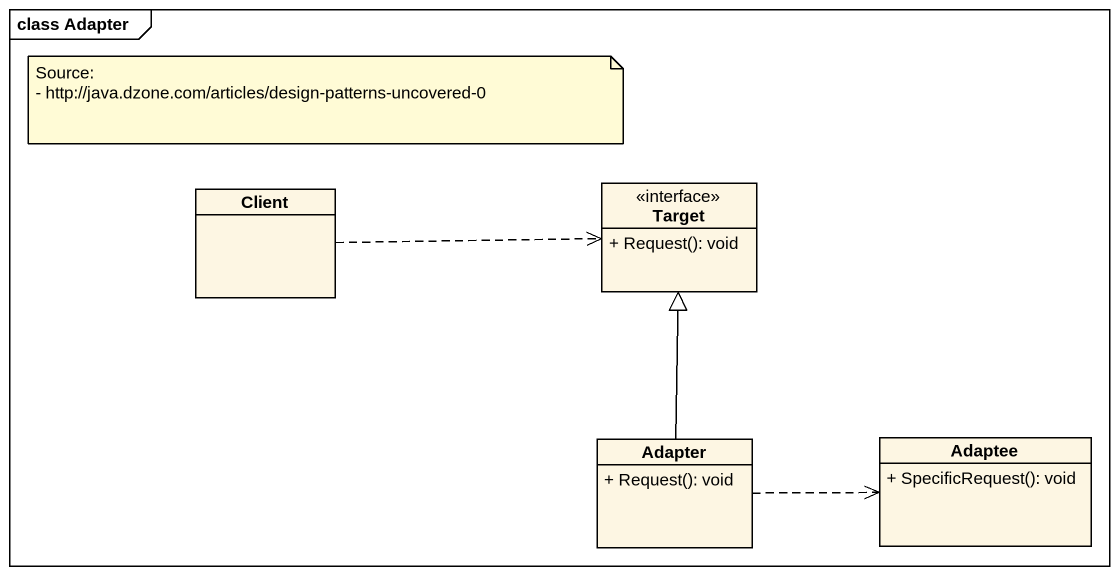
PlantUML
@startuml
mainframe class Adapter
hide circle
hide empty members
skinparam classAttributeIconSize 0
class Client
class Target <<interface>> {
  + Request(): void
}
class Adapter {
  + Request(): void
}
class Adaptee {
  + SpecificRequest(): void
}
Client .right.> Target
Adapter -up-|> Target
Adapter .right.> Adaptee
note as N1
  Source:
  - http://java.dzone.com/articles/design-patterns-uncovered-0
end note
@enduml
